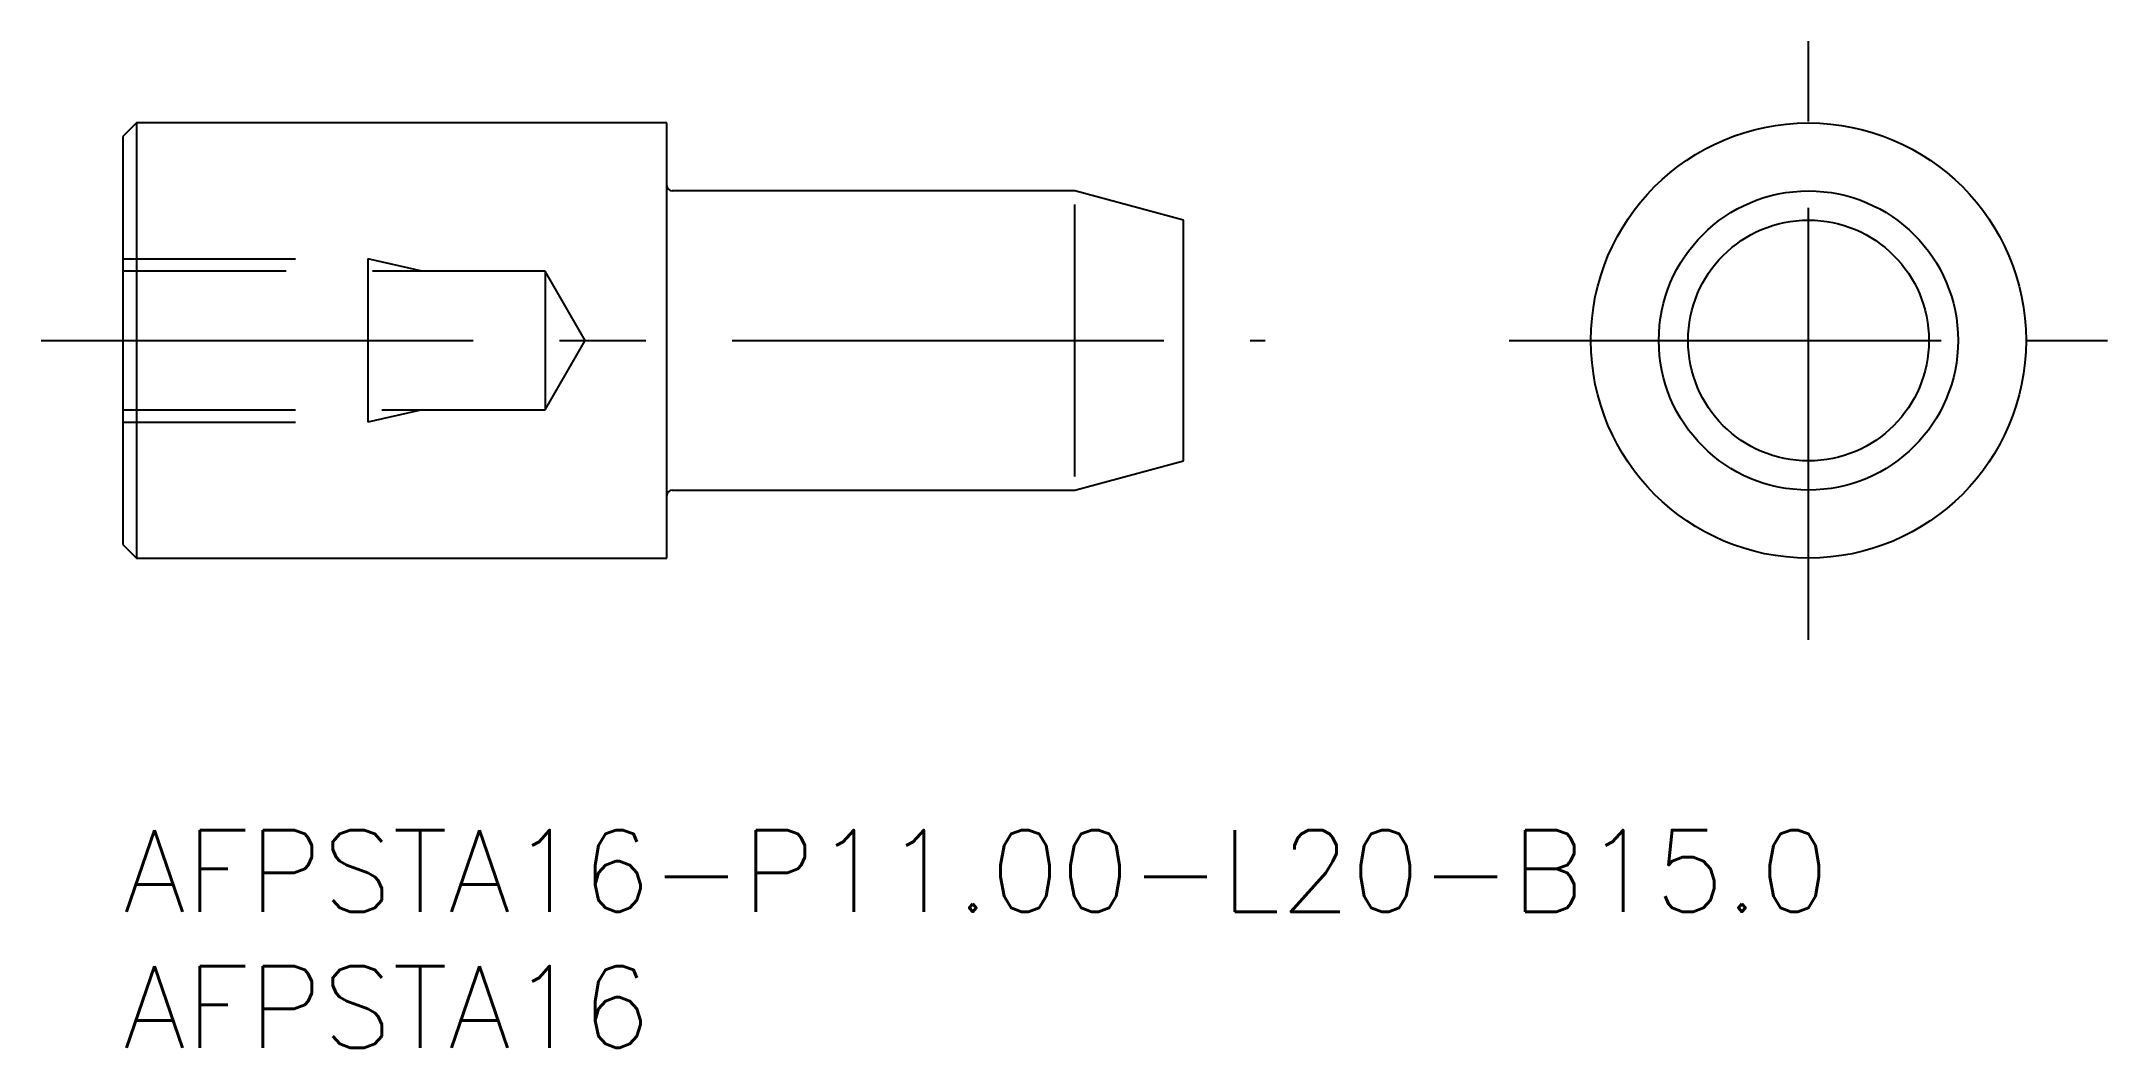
# Model space of a CAD drawing. Extents: x -3 to 73, y -8 to 29.
import ezdxf

# ---------------------------------------------------------------- set-up
doc = ezdxf.new("R2010")
doc.units = 0
doc.header["$LTSCALE"] = 0.5
doc.linetypes.add('CENTER', pattern=[50.8, 31.75, -6.35, 6.35, -6.35])
doc.linetypes.add('DASHED', pattern=[19.05, 12.7, -6.35])
for name, color, linetype in [('MSM_CENTER', 1, 'CENTER'), ('MSM_CONTINUOUS', 7, 'CONTINUOUS'), ('MSM_DASHED', 4, 'DASHED'), ('MSM_NARROW', 5, 'CONTINUOUS'), ('MSM_PART_NUMBER', 7, 'CONTINUOUS')]:
    doc.layers.add(name, color=color, linetype=linetype)
doc.styles.get("Standard").update_dxf_attribs({"font": 'txt.shx', "height": 1, "bigfont": 'bigfont.shx'})

# ---------------------------------------------------------------- blocks, each defined once
blk = doc.blocks.new('*U15')
at = {"layer": 'MSM_PART_NUMBER'}
blk.add_text('AFPSTA16-P11.00-L20-B15.0', height=3, dxfattribs=at).set_placement((0, -3))
blk = doc.blocks.new('*U16')
at = {"layer": 'MSM_PART_NUMBER'}
blk.add_text('AFPSTA16', height=3, dxfattribs=at).set_placement((0, -8))

msp = doc.modelspace()

# ---------------------------------------------------------------- linework, layer by layer
at = {"layer": 'MSM_CENTER'}
for p, q in [((61.973, 7), (61.973, 29)), ((-3, 18), (42, 18)), ((50.973, 18), (72.973, 18))]:
    msp.add_line(p, q, dxfattribs=at)
at = {"layer": 'MSM_CONTINUOUS'}
for p, q in [((0.5, 26), (0, 25.5)), ((20, 26), (0.5, 26)), ((0.5, 26), (0.5, 10)), ((20, 10), (20, 26)), ((0, 25.5), (0, 10.5)), ((35, 23.5), (20.2, 23.5)), ((39, 22.428), (35, 23.5)), ((39, 13.572), (39, 22.428)), ((35, 12.5), (39, 13.572)), ((20.2, 12.5), (35, 12.5)), ((0, 10.5), (0.5, 10)), ((0.5, 10), (20, 10))]:
    msp.add_line(p, q, dxfattribs=at)
for radius in [8, 5.5, 4.428]:
    msp.add_circle((61.973, 18), radius, dxfattribs=at)
for centre, start, end in [((20.2, 23.7), 180, 270), ((20.2, 12.3), 90, 180)]:
    msp.add_arc(centre, 0.2, start, end, dxfattribs=at)
at = {"layer": 'MSM_DASHED'}
for p, q in [((0, 21), (9, 21)), ((15.528, 20.55), (0, 20.55)), ((9, 21), (9, 15)), ((11, 20.55), (9, 21)), ((17, 18), (15.528, 20.55)), ((15.528, 20.55), (15.528, 15.45)), ((15.528, 15.45), (17, 18)), ((0, 15.45), (15.528, 15.45)), ((11, 15.45), (9, 15)), ((0, 15), (9, 15))]:
    msp.add_line(p, q, dxfattribs=at)
at = {"layer": 'MSM_NARROW'}
msp.add_line((35, 13), (35, 23), dxfattribs=at)

# ---------------------------------------------------------------- block references
at = {"layer": 'MSM_CONTINUOUS'}
for name in ['*U15', '*U16']:
    msp.add_blockref(name, (0, 0), dxfattribs=at)

doc.saveas('drawing.dxf')
